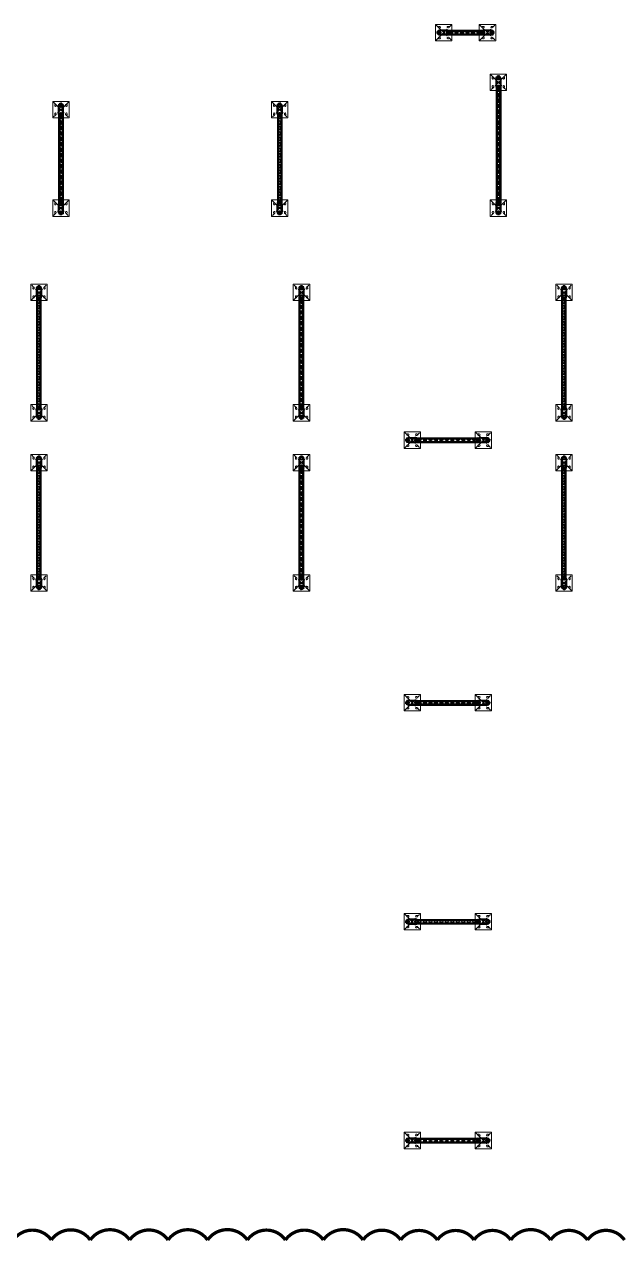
# Model space of a CAD drawing. Header units: millimetres. Extents: x 61566 to 504600, y -69328 to 118800.
# Drawn here: x 403566 to 408999, y 46976 to 58100 of the extents above; entities that cross this region are included whole.
import ezdxf

# ---------------------------------------------------------------- set-up
doc = ezdxf.new("R2010")
doc.units = ezdxf.units.MM
doc.header["$LTSCALE"] = 200
doc.linetypes.add('CENTER2', pattern=[1.125, 0.75, -0.125, 0.125, -0.125])
doc.linetypes.add('phl_thick', pattern=[0])
doc.layers.get('DEFPOINTS').update_dxf_attribs({"color": 137})
doc.layers.add('@@P3_P4 환상망 SUPPORT', color=4, linetype='Continuous')

# ---------------------------------------------------------------- blocks, each defined once
blk = doc.blocks.new('A$Cd080613a')
at = {"layer": '@@P3_P4 환상망 SUPPORT', "color": 2, "linetype": 'phl_thick'}
for p, q in [((-20, 4.434), (-18.540497, 4.434)), ((-20, 1.034), (-20, 4.434)), ((-20, 1.034), (-18.540497, 1.034)), ((-18.540497, 4.434), (-11.18034, 4.434)), ((-18.540497, 1.034), (-18.540497, 4.434)), ((-18.540497, 1.034), (-11.18034, 1.034)), ((-13.5, 0), (-13.5, 1.034)), ((-13.5, 0), (-8, 0)), ((-11.18034, 4.434), (-10.999621, 4.526016)), ((-11.18034, 1.034), (-11.18034, 4.434)), ((-11.18034, 1.034), (-8.008727, 1.034)), ((-10.999621, 4.526016), (-10.817799, 4.607405)), ((-10.817799, 4.607405), (-10.635521, 4.678167)), ((-10.635521, 4.678167), (-10.453605, 4.738253)), ((-10.5, -10.466), (-10.5, 0)), ((-10.453605, 4.738253), (-10.273729, 4.787376)), ((-10.309559, 6.434007), (10.309559, 6.434007)), ((-10.273729, 4.787376), (-10.096742, 4.825514)), ((-10.096742, 4.825514), (-9.923378, 4.852767)), ((-9.923378, 4.852767), (-9.754732, 4.869109)), ((-9.754732, 4.869109), (-9.592018, 4.874416)), ((-9.43597, 4.869011), (-9.592018, 4.874416)), ((-9.45, 12.285517), (-8.5, 12.834)), ((-9.45, 12.285517), (-9.425949, 12.285517)), ((-9.45, 6.434), (-9.45, 12.285517)), ((-9.286802, 4.852541), (-9.43597, 4.869011)), ((-9.425949, 12.285517), (-9.225178, 12.382765)), ((-9.425949, 6.434), (-9.425949, 12.285517)), ((-9.14507, 4.825103), (-9.286802, 4.852541)), ((-9.225178, 12.382765), (-9.028632, 12.46982)), ((-9.011345, 4.786714), (-9.14507, 4.825103)), ((-9.028632, 12.46982), (-8.835734, 12.547031)), ((-8.886751, 4.737605), (-9.011345, 4.786714)), ((-8.771402, 4.677806), (-8.886751, 4.737605)), ((-8.835734, 12.547031), (-8.645934, 12.614685)), ((-8.66519, 4.60729), (-8.771402, 4.677806)), ((-8.568009, 4.52603), (-8.66519, 4.60729)), ((-8.645934, 12.614685), (-8.458704, 12.673015)), ((-8.479752, 4.434), (-8.568009, 4.52603)), ((-8.5, 12.834), (8.5, 12.834)), ((-8.383024, 4.342905), (-8.479752, 4.434)), ((-8.479752, 4.434), (8.479752, 4.434)), ((-8.458704, 12.673015), (-8.273532, 12.722205)), ((-8.298335, 4.244727), (-8.383024, 4.342905)), ((-8.225616, 4.140826), (-8.298335, 4.244727)), ((-8.273532, 12.722205), (-8.089918, 12.762387)), ((-8.164452, 4.032743), (-8.225616, 4.140826)), ((-8.114311, 3.921798), (-8.164452, 4.032743)), ((-8.073442, 3.805669), (-8.114311, 3.921798)), ((-8.089918, 12.762387), (-7.907369, 12.793645)), ((-8.041426, 3.683749), (-8.073442, 3.805669)), ((-8.018427, 3.556566), (-8.041426, 3.683749)), ((-8.004602, 3.42465), (-8.018427, 3.556566)), ((-8.006255, 0.977988), (-8.008727, 1.034)), ((-8.004136, 0.924002), (-8.006255, 0.977988)), ((-8.000031, 3.288557), (-8.004602, 3.42465)), ((-8.002394, 0.872075), (-8.004136, 0.924002)), ((-8.001102, 0.822352), (-8.002394, 0.872075)), ((-8.000288, 0.774408), (-8.001102, 0.822352)), ((-8, 0.727727), (-8.000288, 0.774408)), ((-8, -0.157176), (-8, 3.288561)), ((-7.997347, 2.169936), (-8, 2.238707)), ((-7.989459, 2.102767), (-7.997347, 2.169936)), ((-7.976272, 2.037446), (-7.989459, 2.102767)), ((-7.957771, 1.974207), (-7.976272, 2.037446)), ((-7.934047, 1.913249), (-7.957771, 1.974207)), ((-7.905217, 1.854768), (-7.934047, 1.913249)), ((-7.907369, 12.793645), (-7.725397, 12.816016)), ((-7.871396, 1.798956), (-7.905217, 1.854768)), ((-7.832213, 1.745381), (-7.871396, 1.798956)), ((-7.78686, 1.693336), (-7.832213, 1.745381)), ((-7.735268, 1.643293), (-7.78686, 1.693336)), ((-7.677382, 1.595741), (-7.735268, 1.643293)), ((-7.725397, 12.816016), (-7.543511, 12.829488)), ((-7.613221, 1.551128), (-7.677382, 1.595741)), ((-7.54299, 1.509804), (-7.613221, 1.551128)), ((-7.543511, 12.829488), (-7.361216, 12.834)), ((-7.466933, 1.472099), (-7.54299, 1.509804)), ((-7.385253, 1.438355), (-7.466933, 1.472099)), ((-7.298238, 1.408783), (-7.385253, 1.438355)), ((-7.17892, 12.829488), (-7.361216, 12.834)), ((-7.206336, 1.383563), (-7.298238, 1.408783)), ((-7.110023, 1.362871), (-7.206336, 1.383563)), ((-6.997035, 12.816016), (-7.17892, 12.829488)), ((-7.009788, 1.34687), (-7.110023, 1.362871)), ((-6.90625, 1.335597), (-7.009788, 1.34687)), ((-6.815063, 12.793645), (-6.997035, 12.816016)), ((-6.800099, 1.329011), (-6.90625, 1.335597)), ((-6.632514, 12.762387), (-6.815063, 12.793645)), ((-6.691977, 1.327135), (-6.800099, 1.329011)), ((-6.691977, 1.327135), (-6.581325, 1.329907)), ((-6.4489, 12.722205), (-6.632514, 12.762387)), ((-6.581325, 1.329907), (-6.467915, 1.337363)), ((-6.467915, 1.337363), (-6.352408, 1.349526)), ((-6.263728, 12.673015), (-6.4489, 12.722205)), ((-6.352408, 1.349526), (-6.235472, 1.366419)), ((-6.076497, 12.614685), (-6.263728, 12.673015)), ((-6.235472, 1.366419), (-6.117777, 1.387979)), ((-6.117777, 1.387979), (-6, 1.414014)), ((-5.886698, 12.547031), (-6.076497, 12.614685)), ((-6, 1.414014), (-5.30323, 1.57262)), ((-6, -1.216), (-6, 1.414014)), ((-5.6938, 12.46982), (-5.886698, 12.547031)), ((-5.497254, 12.382765), (-5.6938, 12.46982)), ((-5.296482, 12.285517), (-5.497254, 12.382765)), ((-5.30323, 1.57262), (-4.617331, 1.711087)), ((-5.296482, 12.285517), (-4.129467, 12.285517)), ((-5.296482, 6.434), (-5.296482, 12.285517)), ((-4.617331, 1.711087), (-3.940787, 1.829986)), ((-4.129467, 12.285517), (-3.727924, 12.382765)), ((-4.129467, 6.434), (-4.129467, 12.285517)), ((-3.940787, 1.829986), (-3.272149, 1.929801)), ((-3.727924, 12.382765), (-3.334832, 12.46982)), ((-3.334832, 12.46982), (-2.949037, 12.547031)), ((-3.272149, 1.929801), (-2.610019, 2.010935)), ((-2.949037, 12.547031), (-2.569437, 12.614685)), ((-2.610019, 2.010935), (-1.953047, 2.07371)), ((-2.569437, 12.614685), (-2.194977, 12.673015)), ((-2.194977, 12.673015), (-1.824632, 12.722205)), ((-1.953047, 2.07371), (-1.299912, 2.118373)), ((-1.824632, 12.722205), (-1.457404, 12.762387)), ((-1.457404, 12.762387), (-1.092307, 12.793645)), ((-1.299912, 2.118373), (-0.649322, 2.145102)), ((-1.092307, 12.793645), (-0.728363, 12.816016)), ((-0.728363, 12.816016), (-0.364591, 12.829488)), ((-0.649322, 2.145102), (0, 2.154)), ((-0.364591, 12.829488), (0, 12.834)), ((0.364591, 12.829488), (0, 12.834)), ((0.649322, 2.145102), (0, 2.154)), ((0.728363, 12.816016), (0.364591, 12.829488)), ((1.299912, 2.118373), (0.649322, 2.145102)), ((1.092307, 12.793645), (0.728363, 12.816016)), ((1.457404, 12.762387), (1.092307, 12.793645)), ((1.953047, 2.07371), (1.299912, 2.118373)), ((1.824632, 12.722205), (1.457404, 12.762387)), ((2.194977, 12.673015), (1.824632, 12.722205)), ((2.610019, 2.010935), (1.953047, 2.07371)), ((2.569437, 12.614685), (2.194977, 12.673015)), ((2.949037, 12.547031), (2.569437, 12.614685)), ((3.272149, 1.929801), (2.610019, 2.010935)), ((3.334832, 12.46982), (2.949037, 12.547031)), ((3.940787, 1.829986), (3.272149, 1.929801)), ((3.727924, 12.382765), (3.334832, 12.46982)), ((4.129467, 12.285517), (3.727924, 12.382765)), ((4.617331, 1.711087), (3.940787, 1.829986)), ((4.129467, 12.285517), (5.296482, 12.285517)), ((4.129467, 6.434), (4.129467, 12.285517)), ((5.30323, 1.57262), (4.617331, 1.711087)), ((5.296482, 12.285517), (5.517089, 12.391922)), ((5.296482, 6.434), (5.296482, 12.285517)), ((6, 1.414014), (5.30323, 1.57262)), ((5.517089, 12.391922), (5.732653, 12.48604)), ((5.732653, 12.48604), (5.943938, 12.568319)), ((5.943938, 12.568319), (6.151669, 12.639125)), ((6.117777, 1.387979), (6, 1.414014)), ((6, -1.216), (6, 1.414014)), ((6.235472, 1.366419), (6.117777, 1.387979)), ((6.151669, 12.639125), (6.356539, 12.698744)), ((6.352408, 1.349526), (6.235472, 1.366419)), ((6.467915, 1.337363), (6.352408, 1.349526)), ((6.356539, 12.698744), (6.559224, 12.747389)), ((6.581325, 1.329907), (6.467915, 1.337363)), ((6.559224, 12.747389), (6.760381, 12.785202)), ((6.691977, 1.327135), (6.581325, 1.329907)), ((6.691977, 1.327135), (6.800099, 1.329011)), ((6.760381, 12.785202), (6.960663, 12.812253)), ((6.800099, 1.329011), (6.90625, 1.335597)), ((6.90625, 1.335597), (7.009788, 1.34687)), ((6.960663, 12.812253), (7.160721, 12.828542)), ((7.009788, 1.34687), (7.110023, 1.362871)), ((7.110023, 1.362871), (7.206336, 1.383563)), ((7.160721, 12.828542), (7.361216, 12.834)), ((7.206336, 1.383563), (7.298238, 1.408783)), ((7.298238, 1.408783), (7.385253, 1.438355)), ((7.583949, 12.827266), (7.361216, 12.834)), ((7.385253, 1.438355), (7.466933, 1.472099)), ((7.466933, 1.472099), (7.54299, 1.509804)), ((7.54299, 1.509804), (7.613221, 1.551128)), ((7.806234, 12.80717), (7.583949, 12.827266)), ((7.613221, 1.551128), (7.677382, 1.595741)), ((7.677382, 1.595741), (7.735268, 1.643293)), ((7.735268, 1.643293), (7.78686, 1.693336)), ((7.78686, 1.693336), (7.832213, 1.745381)), ((8.028974, 12.773795), (7.806234, 12.80717)), ((7.832213, 1.745381), (7.871395, 1.798957)), ((7.871395, 1.798957), (7.905217, 1.854768)), ((7.905217, 1.854768), (7.934047, 1.913249)), ((7.934047, 1.913249), (7.957771, 1.974207)), ((7.957771, 1.974207), (7.976272, 2.037446)), ((7.976272, 2.037446), (7.989459, 2.102767)), ((7.989459, 2.102767), (7.997347, 2.169936)), ((7.997347, 2.169936), (8, 2.238707)), ((8, 3.288561), (8.004602, 3.42465)), ((8, -0.157176), (8, 3.288561)), ((8, 0.727727), (8.000288, 0.774408)), ((8, 0), (13.5, 0)), ((8.000288, 0.774408), (8.001102, 0.822352)), ((8.001102, 0.822352), (8.002394, 0.872075)), ((8.002394, 0.872075), (8.004128, 0.923982)), ((8.004128, 0.923982), (8.006255, 0.977988)), ((8.004602, 3.42465), (8.018427, 3.556566)), ((8.006255, 0.977988), (8.008727, 1.034)), ((8.008727, 1.034), (20, 1.034)), ((8.018427, 3.556566), (8.041426, 3.683749)), ((8.253062, 12.727113), (8.028974, 12.773795)), ((8.041426, 3.683749), (8.073442, 3.805669)), ((8.073442, 3.805669), (8.114311, 3.921798)), ((8.114311, 3.921798), (8.164452, 4.032743)), ((8.164452, 4.032743), (8.225616, 4.140826)), ((8.225616, 4.140826), (8.298335, 4.244727)), ((8.479397, 12.666988), (8.253062, 12.727113)), ((8.298335, 4.244727), (8.383024, 4.342905)), ((8.383024, 4.342905), (8.4798, 4.433966)), ((8.70889, 12.593179), (8.479397, 12.666988)), ((8.479752, 4.434), (8.567993, 4.526015)), ((9.45, 12.285517), (8.5, 12.834)), ((8.567993, 4.526015), (8.665364, 4.607404)), ((8.665364, 4.607404), (8.772082, 4.678167)), ((8.942483, 12.505333), (8.70889, 12.593179)), ((8.772082, 4.678167), (8.888251, 4.738253)), ((8.888251, 4.738253), (9.013275, 4.787375)), ((9.181157, 12.402978), (8.942483, 12.505333)), ((9.013275, 4.787375), (9.146859, 4.825513)), ((9.146859, 4.825513), (9.288848, 4.852767)), ((9.425949, 12.285517), (9.181157, 12.402978)), ((9.288848, 4.852767), (9.438622, 4.869109)), ((9.425949, 12.285517), (9.45, 12.285517)), ((9.425949, 6.434), (9.425949, 12.285517)), ((9.438622, 4.869109), (9.595039, 4.874416)), ((9.45, 6.434), (9.45, 12.285517)), ((9.757758, 4.869011), (9.595039, 4.874416)), ((9.925931, 4.852541), (9.757758, 4.869011)), ((10.099052, 4.825103), (9.925931, 4.852541)), ((10.276366, 4.786714), (10.099052, 4.825103)), ((10.45592, 4.737606), (10.276366, 4.786714)), ((10.63676, 4.677807), (10.45592, 4.737606)), ((10.5, -10.466), (10.5, 0)), ((10.81822, 4.607291), (10.63676, 4.677807)), ((10.999636, 4.526031), (10.81822, 4.607291)), ((11.18034, 4.434), (10.999636, 4.526031)), ((11.18034, 4.434), (18.540497, 4.434)), ((11.18034, 1.034), (11.18034, 4.434)), ((13.5, 0), (13.5, 1.034)), ((18.540497, 4.434), (20, 4.434)), ((18.540497, 1.034), (18.540497, 4.434)), ((20, 1.034), (20, 4.434)), ((-17.5, -10.466), (-6.800735, -10.466)), ((-17.5, -18.466001), (-17.5, -10.466)), ((-17.5, -18.466001), (17.5, -18.466001)), ((-6.800735, -16.249999), (-6.800735, -10.466)), ((-6.800735, -16.249999), (6.800735, -16.249999)), ((-6, -1.216), (6, -1.216)), ((-5, -20.63), (-5, -18.466001)), ((-4.064, -21.565999), (-5, -20.63)), ((-5, -20.63), (5, -20.63)), ((-4.064, -21.565999), (4.064, -21.565999)), ((4.064, -21.565999), (5, -20.63)), ((5, -20.63), (5, -18.466001)), ((6.800735, -10.466), (17.5, -10.466)), ((6.800735, -16.249999), (6.800735, -10.466)), ((14.5, -18.466001), (14.5, -10.466)), ((17.5, -18.466001), (17.5, -10.466))]:
    blk.add_line(p, q, dxfattribs=at)
for centre, start, end in [((-10.309559, -0.066037), 90.0000006357, 136.1868593859), ((10.309559, -0.066037), 43.8131406141, 89.9999993643)]:
    blk.add_arc(centre, 6.500044, start, end, dxfattribs=at)
for centre, start_param, end_param in [((-6, -0.157176), 3.1415926536, 4.7123889763), ((6, -0.157176), 4.7123889844, 6.2831853072)]:
    blk.add_ellipse(centre, major_axis=(2, 0), ratio=0.529412, start_param=start_param, end_param=end_param, dxfattribs=at)
blk = doc.blocks.new('A$Cbd301f87')
at = {"layer": '@@P3_P4 환상망 SUPPORT', "color": 5, "linetype": 'Continuous', "lineweight": 0, "extrusion": (2.22045e-16, 1, -2.22045e-16)}
for p, q in [((-75, 129), (75, 129)), ((-75, -21), (-75, 129)), ((75, 129), (75, -21)), ((-56.5, 97.5), (-56.5, 90.5)), ((-56.5, 17.5), (-56.5, 10.5)), ((-43.5, 90.5), (-43.5, 97.5)), ((-43.5, 10.5), (-43.5, 17.5)), ((-25, 55), (-25, 92)), ((-21, 55), (-25, 55)), ((-25, 16), (-25, 53)), ((-25, 53), (-21, 53)), ((-21, 92), (-21, 55)), ((-21, 53), (-21, 16)), ((-17, 100), (17, 100)), ((17, 96), (-17, 96)), ((-17, 12), (17, 12)), ((17, 8), (-17, 8)), ((21, 55), (21, 92)), ((25, 55), (21, 55)), ((21, 16), (21, 53)), ((21, 53), (25, 53)), ((25, 92), (25, 55)), ((25, 53), (25, 16)), ((43.5, 97.5), (43.5, 90.5)), ((43.5, 17.5), (43.5, 10.5)), ((56.5, 90.5), (56.5, 97.5)), ((56.5, 10.5), (56.5, 17.5)), ((75, -21), (-75, -21))]:
    blk.add_line(p, q, dxfattribs=at)
at = {"layer": '@@P3_P4 환상망 SUPPORT', "color": 10, "linetype": 'CENTER2', "lineweight": 0, "extrusion": (2.22045e-16, 1, -2.22045e-16)}
for p, q in [((-75, 129), (75, -21)), ((75, 129), (-75, -21))]:
    blk.add_line(p, q, dxfattribs=at)
at = {"layer": '@@P3_P4 환상망 SUPPORT', "color": 5, "linetype": 'Continuous', "lineweight": 0, "extrusion": (-4.93038e-32, -2.22045e-16, -1)}
blk.add_circle((15, 18), 4, dxfattribs=at)
at = {"layer": '@@P3_P4 환상망 SUPPORT', "color": 5, "linetype": 'Continuous', "lineweight": 0}
blk.add_circle((15, 90), 4, dxfattribs=at)
for centre, radius, start, end in [((-50, 97.5), 6.5, 0, 180), ((-50, 90.5), 6.5, 180, 0), ((-50, 17.5), 6.5, 0, 180), ((-50, 10.5), 6.5, 180, 0), ((-17, 92), 4, 90, 180), ((-17, 16), 4, 180, 270), ((17, 92), 4, 0, 90), ((17, 16), 4, 270, 0), ((50, 97.5), 6.5, 0, 180), ((50, 90.5), 6.5, 180, 0), ((50, 17.5), 6.5, 0, 180), ((50, 10.5), 6.5, 180, 0)]:
    blk.add_arc(centre, radius, start, end, dxfattribs=at)
at = {"layer": '@@P3_P4 환상망 SUPPORT', "color": 5, "linetype": 'Continuous', "lineweight": 0, "extrusion": (-4.93038e-32, -2.22045e-16, -1)}
for centre, start, end in [((17, 92), 0, 90), ((17, 16), 270, 0), ((-17, 92), 90, 180), ((-17, 16), 180, 270)]:
    blk.add_arc(centre, 8, start, end, dxfattribs=at)
at = {"layer": '@@P3_P4 환상망 SUPPORT', "color": 2, "linetype": 'Continuous', "xscale": -1}
blk.add_blockref('A$Cd080613a', (0, 100), dxfattribs=at)
at = {"layer": '@@P3_P4 환상망 SUPPORT', "color": 2, "linetype": 'Continuous', "rotation": 180}
blk.add_blockref('A$Cd080613a', (0, 8), dxfattribs=at)
blk = doc.blocks.new('A$C5ad7675c')
at = {"layer": '@@P3_P4 환상망 SUPPORT', "linetype": 'phl_thick'}
for p, q in [((-20.5, 31.329156), (-20.5, 36.1)), ((-20.5, 4.099998), (-20.5, 29.670844)), ((-18, 4.099998), (-18, 36.1)), ((-16.4, 2.5), (16.4, 2.5)), ((-15.6, 41), (-15.1, 41)), ((-15.6, 38.5), (-15.1, 38.5)), ((-13.5, 33.5), (-13.5, 36.9)), ((-13.5, 33.5), (-11, 33.5)), ((-11, 33.5), (-11, 36.9)), ((11, 33.5), (11, 36.9)), ((11, 33.5), (13.5, 33.5)), ((13.5, 33.5), (13.5, 36.9)), ((15.1, 41), (15.6, 41)), ((15.1, 38.5), (15.6, 38.5)), ((18, 4.099998), (18, 36.1)), ((20.5, 31.329156), (20.5, 36.1)), ((20.5, 4.099998), (20.5, 29.670844)), ((-20.5, -29.670845), (-20.5, -4.099998)), ((-20.5, -36.099998), (-20.5, -31.329155)), ((-18, -36.099998), (-18, -4.099998)), ((-16.4, -2.5), (16.4, -2.5)), ((-15.6, -38.5), (-15.1, -38.5)), ((-15.6, -41), (-15.1, -41)), ((-13.5, -33.5), (-11, -33.5)), ((-13.5, -36.900002), (-13.5, -33.5)), ((-11, -36.900002), (-11, -33.5)), ((11, -33.5), (13.5, -33.5)), ((11, -36.900002), (11, -33.5)), ((13.5, -36.900002), (13.5, -33.5)), ((15.1, -38.5), (15.6, -38.5)), ((15.1, -41), (15.6, -41)), ((18, -36.099998), (18, -4.099998)), ((20.5, -29.670845), (20.5, -4.099998)), ((20.5, -36.099998), (20.5, -31.329155))]:
    blk.add_line(p, q, dxfattribs=at)
for centre, radius, start, end in [((-19.25, 31.329156), 1.250001, 180, 213.5573073642), ((-15.6, 36.1), 4.9, 89.9999999125, 180), ((-19.25, 29.670844), 1.25, 146.4426896568, 180), ((-16.4, 4.1), 4.1, 180, 270.0000051939), ((-16.4, -4.1), 4.1, 89.9999948061, 180), ((-20.5, 30.5), 0.25, 326.4426865497, 33.5573134503), ((-15.6, 36.1), 2.4, 90.0000095032, 180), ((-16.4, 4.1), 1.6, 180, 270.0000136712), ((-15.1, 36.9), 4.1, 0, 89.9999998633), ((-15.1, 36.9), 1.6, 0, 90.0000136712), ((15.1, 36.9), 4.1, 90.0000001372, 180), ((15.1, 36.9), 1.6, 89.9999863288, 180), ((15.6, 36.1), 4.9, 0, 90.0000000871), ((15.6, 36.1), 2.4, 0, 89.9999904968), ((16.4, 4.1), 1.6, 269.9999863288, 0), ((16.4, 4.1), 4.1, 269.9999948061, 0), ((16.4, -4.1), 4.1, 0, 90.0000051939), ((20.5, 30.5), 0.25, 146.4426865497, 213.5573134503), ((19.25, 31.329156), 1.25, 326.4426896568, 0), ((19.25, 29.670844), 1.250001, 0, 33.5573073642), ((-19.25, -29.670844), 1.250001, 180.0000580064, 213.5573802197), ((-19.25, -31.329156), 1.25, 146.4426168014, 180), ((-15.6, -36.1), 4.9, 180, 269.9999956273), ((-20.5, -30.5), 0.25, 326.443050827, 33.556949173), ((-16.4, -4.1), 1.6, 89.9999863288, 180), ((-15.6, -36.1), 2.4, 180, 269.9999904968), ((-15.1, -36.9), 1.6, 269.9999863288, 0), ((-15.1, -36.9), 4.1, 269.9999948061, 0), ((15.1, -36.9), 4.1, 180, 270.0000051939), ((15.1, -36.9), 1.6, 180, 270.0000136712), ((15.6, -36.1), 2.4, 270.0000095032, 0), ((15.6, -36.1), 4.9, 270.0000043727, 0), ((16.4, -4.1), 1.6, 0, 90.0000136712), ((20.5, -30.5), 0.25, 146.443050827, 213.556949173), ((19.25, -29.670844), 1.25, 326.4426168014, 0), ((19.25, -31.329156), 1.250001, 0.0000580064, 33.5573802197)]:
    blk.add_arc(centre, radius, start, end, dxfattribs=at)
blk = doc.blocks.new('*U3922')
at = {"layer": '@@P3_P4 환상망 SUPPORT', "linetype": 'phl_thick'}
for p, q in [((-20.5, 0), (-20.5, 1016)), ((-15.6, 0), (-15.6, 1016)), ((-15.1, 0), (-15.1, 1016)), ((-11, 0), (-11, 1016)), ((11, 0), (11, 1016)), ((15.1, 0), (15.1, 1016)), ((15.6, 0), (15.6, 1016)), ((20.5, 0), (20.5, 1016)), ((-7, 967), (-7, 983)), ((-7, 917), (-7, 933)), ((7, 967), (7, 983)), ((7, 917), (7, 933)), ((-7, 867), (-7, 883)), ((-7, 817), (-7, 833)), ((-7, 767), (-7, 783)), ((7, 867), (7, 883)), ((7, 817), (7, 833)), ((7, 767), (7, 783)), ((-7, 717), (-7, 733)), ((-7, 667), (-7, 683)), ((7, 717), (7, 733)), ((7, 667), (7, 683)), ((-7, 617), (-7, 633)), ((-7, 567), (-7, 583)), ((7, 617), (7, 633)), ((7, 567), (7, 583)), ((-7, 517), (-7, 533)), ((-7, 467), (-7, 483)), ((7, 517), (7, 533)), ((7, 467), (7, 483)), ((-7, 417), (-7, 433)), ((-7, 367), (-7, 383)), ((7, 417), (7, 433)), ((7, 367), (7, 383)), ((-7, 317), (-7, 333)), ((-7, 267), (-7, 283)), ((-7, 217), (-7, 233)), ((7, 317), (7, 333)), ((7, 267), (7, 283)), ((7, 217), (7, 233)), ((-7, 167), (-7, 183)), ((-7, 117), (-7, 133)), ((7, 167), (7, 183)), ((7, 117), (7, 133)), ((-7, 67), (-7, 83)), ((-7, 17), (-7, 33)), ((7, 67), (7, 83)), ((7, 17), (7, 33))]:
    blk.add_line(p, q, dxfattribs=at)
at = {"layer": '@@P3_P4 환상망 SUPPORT', "linetype": 'Continuous'}
for p, q in [((-20.5, 1016), (20.5, 1016)), ((-20.5, 0), (20.5, 0))]:
    blk.add_line(p, q, dxfattribs=at)
at = {"layer": '@@P3_P4 환상망 SUPPORT', "linetype": 'phl_thick'}
for centre, start, end in [((0, 983.000037), 0.0003062585, 180.0003062585), ((0, 966.999963), 180.0003062585, 0.0003062585), ((0, 933.000037), 0.0003062585, 180.0003062585), ((0, 916.999963), 180.0003062585, 0.0003062585), ((0, 883.000037), 0.0003062585, 180.0003062585), ((0, 866.999963), 180.0003062585, 0.0003062585), ((0, 833.000037), 0.0003062585, 180.0003062585), ((0, 816.999963), 180.0003062585, 0.0003062585), ((0, 783.000037), 0.0003062585, 180.0003062585), ((0, 766.999963), 180.0003062585, 0.0003062585), ((0, 733.000037), 0.0003062585, 180.0003062585), ((0, 716.999963), 180.0003062585, 0.0003062585), ((0, 683.000037), 0.0003062585, 180.0003062585), ((0, 666.999963), 180.0003062585, 0.0003062585), ((0, 633.000037), 0.0003062585, 180.0003062585), ((0, 616.999963), 180.0003062585, 0.0003062585), ((0, 583.000037), 0.0003062585, 180.0003062585), ((0, 566.999963), 180.0003062585, 0.0003062585), ((0, 533.000037), 0.0003062585, 180.0003062585), ((0, 516.999963), 180.0003062585, 0.0003062585), ((0, 483.000037), 0.0003062585, 180.0003062585), ((0, 466.999963), 180.0003062585, 0.0003062585), ((0, 433.000037), 0.0003062585, 180.0003062585), ((0, 416.999963), 180.0003062585, 0.0003062585), ((0, 383.000037), 0.0003062585, 180.0003062585), ((0, 366.999963), 180.0003062585, 0.0003062585), ((0, 333.000037), 0.0003062585, 180.0003062585), ((0, 316.999963), 180.0003062585, 0.0003062585), ((0, 283.000037), 0.0003062585, 180.0003062585), ((0, 266.999963), 180.0003062585, 0.0003062585), ((0, 233.000037), 0.0003062585, 180.0003062585), ((0, 216.999963), 180.0003062585, 0.0003062585), ((0, 183.000037), 0.0003062585, 180.0003062585), ((0, 166.999963), 180.0003062585, 0.0003062585), ((0, 133.000037), 0.0003062585, 180.0003062585), ((0, 116.999963), 180.0003062585, 0.0003062585), ((0, 83.000037), 0.0003062585, 180.0003062585), ((0, 66.999963), 180.0003062585, 0.0003062585), ((0, 33.000037), 0.0003062585, 180.0003062585), ((0, 16.999963), 180.0003062585, 0.0003062585)]:
    blk.add_arc(centre, 7, start, end, dxfattribs=at)
blk = doc.blocks.new('*U3929')
at = {"layer": '@@P3_P4 환상망 SUPPORT', "linetype": 'phl_thick'}
for p, q in [((-20.5, 0), (-20.5, 816)), ((-15.6, 0), (-15.6, 816)), ((-15.1, 0), (-15.1, 816)), ((-11, 0), (-11, 816)), ((-7, 767), (-7, 783)), ((7, 767), (7, 783)), ((11, 0), (11, 816)), ((15.1, 0), (15.1, 816)), ((15.6, 0), (15.6, 816)), ((20.5, 0), (20.5, 816)), ((-7, 717), (-7, 733)), ((-7, 667), (-7, 683)), ((7, 717), (7, 733)), ((7, 667), (7, 683)), ((-7, 617), (-7, 633)), ((-7, 567), (-7, 583)), ((7, 617), (7, 633)), ((7, 567), (7, 583)), ((-7, 517), (-7, 533)), ((-7, 467), (-7, 483)), ((7, 517), (7, 533)), ((7, 467), (7, 483)), ((-7, 417), (-7, 433)), ((-7, 367), (-7, 383)), ((7, 417), (7, 433)), ((7, 367), (7, 383)), ((-7, 317), (-7, 333)), ((-7, 267), (-7, 283)), ((-7, 217), (-7, 233)), ((7, 317), (7, 333)), ((7, 267), (7, 283)), ((7, 217), (7, 233)), ((-7, 167), (-7, 183)), ((-7, 117), (-7, 133)), ((7, 167), (7, 183)), ((7, 117), (7, 133)), ((-7, 67), (-7, 83)), ((-7, 17), (-7, 33)), ((7, 67), (7, 83)), ((7, 17), (7, 33))]:
    blk.add_line(p, q, dxfattribs=at)
at = {"layer": '@@P3_P4 환상망 SUPPORT', "linetype": 'Continuous'}
for p, q in [((-20.5, 816), (20.5, 816)), ((-20.5, 0), (20.5, 0))]:
    blk.add_line(p, q, dxfattribs=at)
at = {"layer": '@@P3_P4 환상망 SUPPORT', "linetype": 'phl_thick'}
for centre, start, end in [((0, 783.000037), 0.0003062585, 180.0003062585), ((0, 766.999963), 180.0003062585, 0.0003062585), ((0, 733.000037), 0.0003062585, 180.0003062585), ((0, 716.999963), 180.0003062585, 0.0003062585), ((0, 683.000037), 0.0003062585, 180.0003062585), ((0, 666.999963), 180.0003062585, 0.0003062585), ((0, 633.000037), 0.0003062585, 180.0003062585), ((0, 616.999963), 180.0003062585, 0.0003062585), ((0, 583.000037), 0.0003062585, 180.0003062585), ((0, 566.999963), 180.0003062585, 0.0003062585), ((0, 533.000037), 0.0003062585, 180.0003062585), ((0, 516.999963), 180.0003062585, 0.0003062585), ((0, 483.000037), 0.0003062585, 180.0003062585), ((0, 466.999963), 180.0003062585, 0.0003062585), ((0, 433.000037), 0.0003062585, 180.0003062585), ((0, 416.999963), 180.0003062585, 0.0003062585), ((0, 383.000037), 0.0003062585, 180.0003062585), ((0, 366.999963), 180.0003062585, 0.0003062585), ((0, 333.000037), 0.0003062585, 180.0003062585), ((0, 316.999963), 180.0003062585, 0.0003062585), ((0, 283.000037), 0.0003062585, 180.0003062585), ((0, 266.999963), 180.0003062585, 0.0003062585), ((0, 233.000037), 0.0003062585, 180.0003062585), ((0, 216.999963), 180.0003062585, 0.0003062585), ((0, 183.000037), 0.0003062585, 180.0003062585), ((0, 166.999963), 180.0003062585, 0.0003062585), ((0, 133.000037), 0.0003062585, 180.0003062585), ((0, 116.999963), 180.0003062585, 0.0003062585), ((0, 83.000037), 0.0003062585, 180.0003062585), ((0, 66.999963), 180.0003062585, 0.0003062585), ((0, 33.000037), 0.0003062585, 180.0003062585), ((0, 16.999963), 180.0003062585, 0.0003062585)]:
    blk.add_arc(centre, 7, start, end, dxfattribs=at)
blk = doc.blocks.new('*U3930')
at = {"layer": '@@P3_P4 환상망 SUPPORT', "linetype": 'phl_thick'}
for p, q in [((-20.5, 0), (-20.5, 1066)), ((-15.6, 0), (-15.6, 1066)), ((-15.1, 0), (-15.1, 1066)), ((-11, 0), (-11, 1066)), ((-7, 1017), (-7, 1033)), ((7, 1017), (7, 1033)), ((11, 0), (11, 1066)), ((15.1, 0), (15.1, 1066)), ((15.6, 0), (15.6, 1066)), ((20.5, 0), (20.5, 1066)), ((-7, 967), (-7, 983)), ((-7, 917), (-7, 933)), ((7, 967), (7, 983)), ((7, 917), (7, 933)), ((-7, 867), (-7, 883)), ((-7, 817), (-7, 833)), ((-7, 767), (-7, 783)), ((7, 867), (7, 883)), ((7, 817), (7, 833)), ((7, 767), (7, 783)), ((-7, 717), (-7, 733)), ((-7, 667), (-7, 683)), ((7, 717), (7, 733)), ((7, 667), (7, 683)), ((-7, 617), (-7, 633)), ((-7, 567), (-7, 583)), ((7, 617), (7, 633)), ((7, 567), (7, 583)), ((-7, 517), (-7, 533)), ((-7, 467), (-7, 483)), ((7, 517), (7, 533)), ((7, 467), (7, 483)), ((-7, 417), (-7, 433)), ((-7, 367), (-7, 383)), ((7, 417), (7, 433)), ((7, 367), (7, 383)), ((-7, 317), (-7, 333)), ((-7, 267), (-7, 283)), ((-7, 217), (-7, 233)), ((7, 317), (7, 333)), ((7, 267), (7, 283)), ((7, 217), (7, 233)), ((-7, 167), (-7, 183)), ((-7, 117), (-7, 133)), ((7, 167), (7, 183)), ((7, 117), (7, 133)), ((-7, 67), (-7, 83)), ((-7, 17), (-7, 33)), ((7, 67), (7, 83)), ((7, 17), (7, 33))]:
    blk.add_line(p, q, dxfattribs=at)
at = {"layer": '@@P3_P4 환상망 SUPPORT', "linetype": 'Continuous'}
for p, q in [((-20.5, 1066), (20.5, 1066)), ((-20.5, 0), (20.5, 0))]:
    blk.add_line(p, q, dxfattribs=at)
at = {"layer": '@@P3_P4 환상망 SUPPORT', "linetype": 'phl_thick'}
for centre, start, end in [((0, 1033.000037), 0.0003062585, 180.0003062585), ((0, 1016.999963), 180.0003062585, 0.0003062585), ((0, 983.000037), 0.0003062585, 180.0003062585), ((0, 966.999963), 180.0003062585, 0.0003062585), ((0, 933.000037), 0.0003062585, 180.0003062585), ((0, 916.999963), 180.0003062585, 0.0003062585), ((0, 883.000037), 0.0003062585, 180.0003062585), ((0, 866.999963), 180.0003062585, 0.0003062585), ((0, 833.000037), 0.0003062585, 180.0003062585), ((0, 816.999963), 180.0003062585, 0.0003062585), ((0, 783.000037), 0.0003062585, 180.0003062585), ((0, 766.999963), 180.0003062585, 0.0003062585), ((0, 733.000037), 0.0003062585, 180.0003062585), ((0, 716.999963), 180.0003062585, 0.0003062585), ((0, 683.000037), 0.0003062585, 180.0003062585), ((0, 666.999963), 180.0003062585, 0.0003062585), ((0, 633.000037), 0.0003062585, 180.0003062585), ((0, 616.999963), 180.0003062585, 0.0003062585), ((0, 583.000037), 0.0003062585, 180.0003062585), ((0, 566.999963), 180.0003062585, 0.0003062585), ((0, 533.000037), 0.0003062585, 180.0003062585), ((0, 516.999963), 180.0003062585, 0.0003062585), ((0, 483.000037), 0.0003062585, 180.0003062585), ((0, 466.999963), 180.0003062585, 0.0003062585), ((0, 433.000037), 0.0003062585, 180.0003062585), ((0, 416.999963), 180.0003062585, 0.0003062585), ((0, 383.000037), 0.0003062585, 180.0003062585), ((0, 366.999963), 180.0003062585, 0.0003062585), ((0, 333.000037), 0.0003062585, 180.0003062585), ((0, 316.999963), 180.0003062585, 0.0003062585), ((0, 283.000037), 0.0003062585, 180.0003062585), ((0, 266.999963), 180.0003062585, 0.0003062585), ((0, 233.000037), 0.0003062585, 180.0003062585), ((0, 216.999963), 180.0003062585, 0.0003062585), ((0, 183.000037), 0.0003062585, 180.0003062585), ((0, 166.999963), 180.0003062585, 0.0003062585), ((0, 133.000037), 0.0003062585, 180.0003062585), ((0, 116.999963), 180.0003062585, 0.0003062585), ((0, 83.000037), 0.0003062585, 180.0003062585), ((0, 66.999963), 180.0003062585, 0.0003062585), ((0, 33.000037), 0.0003062585, 180.0003062585), ((0, 16.999963), 180.0003062585, 0.0003062585)]:
    blk.add_arc(centre, 7, start, end, dxfattribs=at)
blk = doc.blocks.new('*U3937')
at = {"layer": '@@P3_P4 환상망 SUPPORT', "linetype": 'phl_thick'}
for p, q in [((-20.5, 0), (-20.5, 566)), ((-15.6, 0), (-15.6, 566)), ((-15.1, 0), (-15.1, 566)), ((-11, 0), (-11, 566)), ((11, 0), (11, 566)), ((15.1, 0), (15.1, 566)), ((15.6, 0), (15.6, 566)), ((20.5, 0), (20.5, 566)), ((-7, 517), (-7, 533)), ((-7, 467), (-7, 483)), ((7, 517), (7, 533)), ((7, 467), (7, 483)), ((-7, 417), (-7, 433)), ((-7, 367), (-7, 383)), ((7, 417), (7, 433)), ((7, 367), (7, 383)), ((-7, 317), (-7, 333)), ((-7, 267), (-7, 283)), ((-7, 217), (-7, 233)), ((7, 317), (7, 333)), ((7, 267), (7, 283)), ((7, 217), (7, 233)), ((-7, 167), (-7, 183)), ((-7, 117), (-7, 133)), ((7, 167), (7, 183)), ((7, 117), (7, 133)), ((-7, 67), (-7, 83)), ((-7, 17), (-7, 33)), ((7, 67), (7, 83)), ((7, 17), (7, 33))]:
    blk.add_line(p, q, dxfattribs=at)
at = {"layer": '@@P3_P4 환상망 SUPPORT', "linetype": 'Continuous'}
for p, q in [((-20.5, 566), (20.5, 566)), ((-20.5, 0), (20.5, 0))]:
    blk.add_line(p, q, dxfattribs=at)
at = {"layer": '@@P3_P4 환상망 SUPPORT', "linetype": 'phl_thick'}
for centre, start, end in [((0, 533.000037), 0.0003062585, 180.0003062585), ((0, 516.999963), 180.0003062585, 0.0003062585), ((0, 483.000037), 0.0003062585, 180.0003062585), ((0, 466.999963), 180.0003062585, 0.0003062585), ((0, 433.000037), 0.0003062585, 180.0003062585), ((0, 416.999963), 180.0003062585, 0.0003062585), ((0, 383.000037), 0.0003062585, 180.0003062585), ((0, 366.999963), 180.0003062585, 0.0003062585), ((0, 333.000037), 0.0003062585, 180.0003062585), ((0, 316.999963), 180.0003062585, 0.0003062585), ((0, 283.000037), 0.0003062585, 180.0003062585), ((0, 266.999963), 180.0003062585, 0.0003062585), ((0, 233.000037), 0.0003062585, 180.0003062585), ((0, 216.999963), 180.0003062585, 0.0003062585), ((0, 183.000037), 0.0003062585, 180.0003062585), ((0, 166.999963), 180.0003062585, 0.0003062585), ((0, 133.000037), 0.0003062585, 180.0003062585), ((0, 116.999963), 180.0003062585, 0.0003062585), ((0, 83.000037), 0.0003062585, 180.0003062585), ((0, 66.999963), 180.0003062585, 0.0003062585), ((0, 33.000037), 0.0003062585, 180.0003062585), ((0, 16.999963), 180.0003062585, 0.0003062585)]:
    blk.add_arc(centre, 7, start, end, dxfattribs=at)
blk = doc.blocks.new('*U3938')
at = {"layer": '@@P3_P4 환상망 SUPPORT', "linetype": 'phl_thick'}
for p, q in [((-20.5, 0), (-20.5, 566)), ((-15.6, 0), (-15.6, 566)), ((-15.1, 0), (-15.1, 566)), ((-11, 0), (-11, 566)), ((11, 0), (11, 566)), ((15.1, 0), (15.1, 566)), ((15.6, 0), (15.6, 566)), ((20.5, 0), (20.5, 566)), ((-7, 517), (-7, 533)), ((-7, 467), (-7, 483)), ((7, 517), (7, 533)), ((7, 467), (7, 483)), ((-7, 417), (-7, 433)), ((-7, 367), (-7, 383)), ((7, 417), (7, 433)), ((7, 367), (7, 383)), ((-7, 317), (-7, 333)), ((-7, 267), (-7, 283)), ((-7, 217), (-7, 233)), ((7, 317), (7, 333)), ((7, 267), (7, 283)), ((7, 217), (7, 233)), ((-7, 167), (-7, 183)), ((-7, 117), (-7, 133)), ((7, 167), (7, 183)), ((7, 117), (7, 133)), ((-7, 67), (-7, 83)), ((-7, 17), (-7, 33)), ((7, 67), (7, 83)), ((7, 17), (7, 33))]:
    blk.add_line(p, q, dxfattribs=at)
at = {"layer": '@@P3_P4 환상망 SUPPORT', "linetype": 'Continuous'}
for p, q in [((-20.5, 566), (20.5, 566)), ((-20.5, 0), (20.5, 0))]:
    blk.add_line(p, q, dxfattribs=at)
at = {"layer": '@@P3_P4 환상망 SUPPORT', "linetype": 'phl_thick'}
for centre, start, end in [((0, 533.000037), 0.0003062585, 180.0003062585), ((0, 516.999963), 180.0003062585, 0.0003062585), ((0, 483.000037), 0.0003062585, 180.0003062585), ((0, 466.999963), 180.0003062585, 0.0003062585), ((0, 433.000037), 0.0003062585, 180.0003062585), ((0, 416.999963), 180.0003062585, 0.0003062585), ((0, 383.000037), 0.0003062585, 180.0003062585), ((0, 366.999963), 180.0003062585, 0.0003062585), ((0, 333.000037), 0.0003062585, 180.0003062585), ((0, 316.999963), 180.0003062585, 0.0003062585), ((0, 283.000037), 0.0003062585, 180.0003062585), ((0, 266.999963), 180.0003062585, 0.0003062585), ((0, 233.000037), 0.0003062585, 180.0003062585), ((0, 216.999963), 180.0003062585, 0.0003062585), ((0, 183.000037), 0.0003062585, 180.0003062585), ((0, 166.999963), 180.0003062585, 0.0003062585), ((0, 133.000037), 0.0003062585, 180.0003062585), ((0, 116.999963), 180.0003062585, 0.0003062585), ((0, 83.000037), 0.0003062585, 180.0003062585), ((0, 66.999963), 180.0003062585, 0.0003062585), ((0, 33.000037), 0.0003062585, 180.0003062585), ((0, 16.999963), 180.0003062585, 0.0003062585)]:
    blk.add_arc(centre, 7, start, end, dxfattribs=at)
blk = doc.blocks.new('*U3939')
at = {"layer": '@@P3_P4 환상망 SUPPORT', "linetype": 'phl_thick'}
for p, q in [((-20.5, 0), (-20.5, 566)), ((-15.6, 0), (-15.6, 566)), ((-15.1, 0), (-15.1, 566)), ((-11, 0), (-11, 566)), ((11, 0), (11, 566)), ((15.1, 0), (15.1, 566)), ((15.6, 0), (15.6, 566)), ((20.5, 0), (20.5, 566)), ((-7, 517), (-7, 533)), ((-7, 467), (-7, 483)), ((7, 517), (7, 533)), ((7, 467), (7, 483)), ((-7, 417), (-7, 433)), ((-7, 367), (-7, 383)), ((7, 417), (7, 433)), ((7, 367), (7, 383)), ((-7, 317), (-7, 333)), ((-7, 267), (-7, 283)), ((-7, 217), (-7, 233)), ((7, 317), (7, 333)), ((7, 267), (7, 283)), ((7, 217), (7, 233)), ((-7, 167), (-7, 183)), ((-7, 117), (-7, 133)), ((7, 167), (7, 183)), ((7, 117), (7, 133)), ((-7, 67), (-7, 83)), ((-7, 17), (-7, 33)), ((7, 67), (7, 83)), ((7, 17), (7, 33))]:
    blk.add_line(p, q, dxfattribs=at)
at = {"layer": '@@P3_P4 환상망 SUPPORT', "linetype": 'Continuous'}
for p, q in [((-20.5, 566), (20.5, 566)), ((-20.5, 0), (20.5, 0))]:
    blk.add_line(p, q, dxfattribs=at)
at = {"layer": '@@P3_P4 환상망 SUPPORT', "linetype": 'phl_thick'}
for centre, start, end in [((0, 533.000037), 0.0003062585, 180.0003062585), ((0, 516.999963), 180.0003062585, 0.0003062585), ((0, 483.000037), 0.0003062585, 180.0003062585), ((0, 466.999963), 180.0003062585, 0.0003062585), ((0, 433.000037), 0.0003062585, 180.0003062585), ((0, 416.999963), 180.0003062585, 0.0003062585), ((0, 383.000037), 0.0003062585, 180.0003062585), ((0, 366.999963), 180.0003062585, 0.0003062585), ((0, 333.000037), 0.0003062585, 180.0003062585), ((0, 316.999963), 180.0003062585, 0.0003062585), ((0, 283.000037), 0.0003062585, 180.0003062585), ((0, 266.999963), 180.0003062585, 0.0003062585), ((0, 233.000037), 0.0003062585, 180.0003062585), ((0, 216.999963), 180.0003062585, 0.0003062585), ((0, 183.000037), 0.0003062585, 180.0003062585), ((0, 166.999963), 180.0003062585, 0.0003062585), ((0, 133.000037), 0.0003062585, 180.0003062585), ((0, 116.999963), 180.0003062585, 0.0003062585), ((0, 83.000037), 0.0003062585, 180.0003062585), ((0, 66.999963), 180.0003062585, 0.0003062585), ((0, 33.000037), 0.0003062585, 180.0003062585), ((0, 16.999963), 180.0003062585, 0.0003062585)]:
    blk.add_arc(centre, 7, start, end, dxfattribs=at)
blk = doc.blocks.new('*U3940')
at = {"layer": '@@P3_P4 환상망 SUPPORT', "linetype": 'phl_thick'}
for p, q in [((-20.5, 0), (-20.5, 566)), ((-15.6, 0), (-15.6, 566)), ((-15.1, 0), (-15.1, 566)), ((-11, 0), (-11, 566)), ((11, 0), (11, 566)), ((15.1, 0), (15.1, 566)), ((15.6, 0), (15.6, 566)), ((20.5, 0), (20.5, 566)), ((-7, 517), (-7, 533)), ((-7, 467), (-7, 483)), ((7, 517), (7, 533)), ((7, 467), (7, 483)), ((-7, 417), (-7, 433)), ((-7, 367), (-7, 383)), ((7, 417), (7, 433)), ((7, 367), (7, 383)), ((-7, 317), (-7, 333)), ((-7, 267), (-7, 283)), ((-7, 217), (-7, 233)), ((7, 317), (7, 333)), ((7, 267), (7, 283)), ((7, 217), (7, 233)), ((-7, 167), (-7, 183)), ((-7, 117), (-7, 133)), ((7, 167), (7, 183)), ((7, 117), (7, 133)), ((-7, 67), (-7, 83)), ((-7, 17), (-7, 33)), ((7, 67), (7, 83)), ((7, 17), (7, 33))]:
    blk.add_line(p, q, dxfattribs=at)
at = {"layer": '@@P3_P4 환상망 SUPPORT', "linetype": 'Continuous'}
for p, q in [((-20.5, 566), (20.5, 566)), ((-20.5, 0), (20.5, 0))]:
    blk.add_line(p, q, dxfattribs=at)
at = {"layer": '@@P3_P4 환상망 SUPPORT', "linetype": 'phl_thick'}
for centre, start, end in [((0, 533.000037), 0.0003062585, 180.0003062585), ((0, 516.999963), 180.0003062585, 0.0003062585), ((0, 483.000037), 0.0003062585, 180.0003062585), ((0, 466.999963), 180.0003062585, 0.0003062585), ((0, 433.000037), 0.0003062585, 180.0003062585), ((0, 416.999963), 180.0003062585, 0.0003062585), ((0, 383.000037), 0.0003062585, 180.0003062585), ((0, 366.999963), 180.0003062585, 0.0003062585), ((0, 333.000037), 0.0003062585, 180.0003062585), ((0, 316.999963), 180.0003062585, 0.0003062585), ((0, 283.000037), 0.0003062585, 180.0003062585), ((0, 266.999963), 180.0003062585, 0.0003062585), ((0, 233.000037), 0.0003062585, 180.0003062585), ((0, 216.999963), 180.0003062585, 0.0003062585), ((0, 183.000037), 0.0003062585, 180.0003062585), ((0, 166.999963), 180.0003062585, 0.0003062585), ((0, 133.000037), 0.0003062585, 180.0003062585), ((0, 116.999963), 180.0003062585, 0.0003062585), ((0, 83.000037), 0.0003062585, 180.0003062585), ((0, 66.999963), 180.0003062585, 0.0003062585), ((0, 33.000037), 0.0003062585, 180.0003062585), ((0, 16.999963), 180.0003062585, 0.0003062585)]:
    blk.add_arc(centre, 7, start, end, dxfattribs=at)
blk = doc.blocks.new('*U3921')
at = {"layer": '@@P3_P4 환상망 SUPPORT', "linetype": 'phl_thick'}
for p, q in [((-20.5, 0), (-20.5, 316)), ((-15.6, 0), (-15.6, 316)), ((-15.1, 0), (-15.1, 316)), ((-11, 0), (-11, 316)), ((-7, 267), (-7, 283)), ((-7, 217), (-7, 233)), ((7, 267), (7, 283)), ((7, 217), (7, 233)), ((11, 0), (11, 316)), ((15.1, 0), (15.1, 316)), ((15.6, 0), (15.6, 316)), ((20.5, 0), (20.5, 316)), ((-7, 167), (-7, 183)), ((-7, 117), (-7, 133)), ((7, 167), (7, 183)), ((7, 117), (7, 133)), ((-7, 67), (-7, 83)), ((-7, 17), (-7, 33)), ((7, 67), (7, 83)), ((7, 17), (7, 33))]:
    blk.add_line(p, q, dxfattribs=at)
at = {"layer": '@@P3_P4 환상망 SUPPORT', "linetype": 'Continuous'}
for p, q in [((-20.5, 316), (20.5, 316)), ((-20.5, 0), (20.5, 0))]:
    blk.add_line(p, q, dxfattribs=at)
at = {"layer": '@@P3_P4 환상망 SUPPORT', "linetype": 'phl_thick'}
for centre, start, end in [((0, 283.000037), 0.0003062585, 180.0003062585), ((0, 266.999963), 180.0003062585, 0.0003062585), ((0, 233.000037), 0.0003062585, 180.0003062585), ((0, 216.999963), 180.0003062585, 0.0003062585), ((0, 183.000037), 0.0003062585, 180.0003062585), ((0, 166.999963), 180.0003062585, 0.0003062585), ((0, 133.000037), 0.0003062585, 180.0003062585), ((0, 116.999963), 180.0003062585, 0.0003062585), ((0, 83.000037), 0.0003062585, 180.0003062585), ((0, 66.999963), 180.0003062585, 0.0003062585), ((0, 33.000037), 0.0003062585, 180.0003062585), ((0, 16.999963), 180.0003062585, 0.0003062585)]:
    blk.add_arc(centre, 7, start, end, dxfattribs=at)

msp = doc.modelspace()

# ---------------------------------------------------------------- linework, layer by layer
at = {"layer": 'DEFPOINTS', "color": 1, "const_width": 30}
msp.add_lwpolyline([(409052.2, 46990.6, 0.5206), (408714, 46990.6, 0.5206), (408376.6, 46990.6, 0.5206), (408012.7, 46990.6, 0.5206), (407676.8, 46990.6, 0.5206), (407341.9, 46990.6, 0.5206), (407006.6, 46990.6, 0.5206), (406662.3, 46990.6, 0.5206), (406299, 46990.6, 0.5206), (405952.6, 46990.6, 0.5206), (405605.1, 46990.6, 0.5206), (405240.7, 46990.6, 0.5206), (404880, 46990.6, 0.5206), (404529.1, 46990.6, 0.5206), (404168.2, 46990.6, 0.5206), (403812.1, 46990.6, 0.5206), (403465.8, 46990.6, 0.5206)], format="xyb", dxfattribs=at)

# ---------------------------------------------------------------- block references
at = {"layer": '@@P3_P4 환상망 SUPPORT', "linetype": 'Continuous', "xscale": -1}
for name, p, rotation in [('A$Cbd301f87', (407454, 58024.9), 89.99999999999974), ('A$Cbd301f87', (407854, 58024.9), 89.9999999999997), ('A$C5ad7675c', (407400, 58024.9), 89.99999999999974), ('A$C5ad7675c', (407800, 58024.9), 89.9999999999997), ('A$Cbd301f87', (407899.9, 57516), 359.9999999999998), ('A$C5ad7675c', (407899.9, 57570), 359.9999999999998), ('A$Cbd301f87', (403900, 57266), 359.9999999999998), ('A$C5ad7675c', (403900, 57320), 359.9999999999998), ('A$Cbd301f87', (405900, 57266), 359.9999999999998), ('A$C5ad7675c', (405900, 57320), 359.9999999999998), ('A$Cbd301f87', (403900, 56366), 359.9999999999998), ('A$C5ad7675c', (403900, 56420), 359.9999999999998), ('A$Cbd301f87', (405900, 56366), 359.9999999999998), ('A$C5ad7675c', (405900, 56420), 359.9999999999998), ('A$Cbd301f87', (407899.9, 56366), 359.9999999999998), ('A$C5ad7675c', (407899.9, 56420), 359.9999999999998), ('A$Cbd301f87', (403699.7, 55704), 179.9999999999999), ('A$C5ad7675c', (403699.7, 55650), 179.9999999999999), ('A$Cbd301f87', (406099.7, 55704), 179.9999999999999), ('A$C5ad7675c', (406099.7, 55650), 179.9999999999999), ('A$Cbd301f87', (408499.7, 55704), 179.9999999999999), ('A$C5ad7675c', (408499.7, 55650), 179.9999999999999), ('A$Cbd301f87', (403699.7, 54604), 179.9999999999999), ('A$Cbd301f87', (406099.7, 54604), 179.9999999999999), ('A$Cbd301f87', (408499.7, 54604), 179.9999999999999), ('A$C5ad7675c', (403699.7, 54550), 179.9999999999999), ('A$C5ad7675c', (406099.7, 54550), 179.9999999999999), ('A$C5ad7675c', (408499.7, 54550), 179.9999999999999), ('A$Cbd301f87', (407165.6, 54300), 89.99999999999974), ('A$C5ad7675c', (407111.6, 54300), 89.99999999999974), ('A$Cbd301f87', (407815.6, 54300), 89.99999999999967), ('A$C5ad7675c', (407761.6, 54300), 89.99999999999967), ('A$Cbd301f87', (403699.7, 54149), 179.9999999999999), ('A$C5ad7675c', (403699.7, 54095), 179.9999999999999), ('A$Cbd301f87', (406099.7, 54149), 179.9999999999999), ('A$C5ad7675c', (406099.7, 54095), 179.9999999999999), ('A$Cbd301f87', (408499.6, 54149), 179.9999999999999), ('A$C5ad7675c', (408499.6, 54095), 179.9999999999999), ('A$Cbd301f87', (403699.7, 53049), 179.9999999999999), ('A$Cbd301f87', (406099.7, 53049), 179.9999999999999), ('A$Cbd301f87', (408499.6, 53049), 179.9999999999999), ('A$C5ad7675c', (403699.7, 52995), 179.9999999999999), ('A$C5ad7675c', (406099.7, 52995), 179.9999999999999), ('A$C5ad7675c', (408499.6, 52995), 179.9999999999999), ('A$Cbd301f87', (407165.6, 51900), 89.99999999999977), ('A$Cbd301f87', (407165.6, 51900), 89.99999999999977), ('A$Cbd301f87', (407815.6, 51900), 89.99999999999972), ('A$C5ad7675c', (407111.6, 51900), 89.99999999999977), ('A$C5ad7675c', (407111.6, 51900), 89.99999999999977), ('A$C5ad7675c', (407761.6, 51900), 89.99999999999972), ('A$Cbd301f87', (407165.6, 49900), 89.99999999999977), ('A$Cbd301f87', (407165.6, 49900), 89.99999999999977), ('A$Cbd301f87', (407815.6, 49900), 89.99999999999972), ('A$C5ad7675c', (407111.6, 49900), 89.99999999999977), ('A$C5ad7675c', (407111.6, 49900), 89.99999999999977), ('A$C5ad7675c', (407761.6, 49900), 89.99999999999972), ('A$Cbd301f87', (407165.6, 47900), 89.99999999999977), ('A$Cbd301f87', (407165.6, 47900), 89.99999999999977), ('A$Cbd301f87', (407815.6, 47900), 89.99999999999972), ('A$C5ad7675c', (407111.6, 47900), 89.99999999999977), ('A$C5ad7675c', (407111.6, 47900), 89.99999999999977), ('A$C5ad7675c', (407761.6, 47900), 89.99999999999972)]:
    msp.add_blockref(name, p, dxfattribs=dict(at, rotation=rotation))
at = {"layer": '@@P3_P4 환상망 SUPPORT', "linetype": 'Continuous'}
for name, p, rotation in [('*U3921', (407442, 58024.9), 270), ('*U3930', (407899.9, 57528), 180), ('*U3929', (403900, 57278), 180), ('*U3929', (405900, 57278), 180), ('*U3940', (407153.6, 54300), 270), ('*U3939', (407153.6, 51900), 270), ('*U3938', (407153.6, 49900), 270), ('*U3937', (407153.6, 47900), 270)]:
    msp.add_blockref(name, p, dxfattribs=dict(at, rotation=rotation))
for p in [(403699.7, 54592), (406099.7, 54592), (408499.7, 54592), (403699.7, 53037), (406099.7, 53037), (408499.6, 53037)]:
    msp.add_blockref('*U3922', p, dxfattribs=at)

doc.saveas('drawing.dxf')
